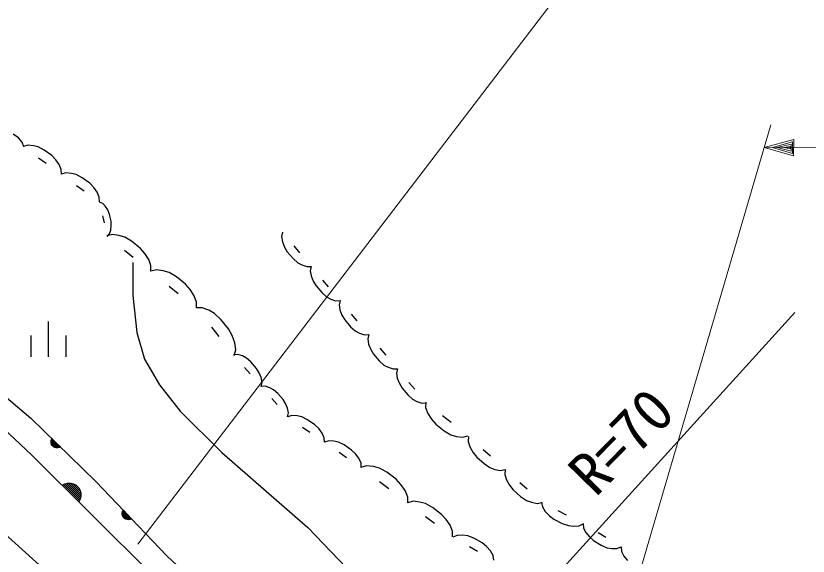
# Model space of a CAD drawing. Units: millimetres, scale not verified. Extents: x 40000 to 680000, y 20000 to 380000.
# Drawn here: x 153498 to 187248, y 292402 to 315426 of the extents above; entities that cross this region are included whole.
import ezdxf
from ezdxf.enums import TextEntityAlignment as Align

# ---------------------------------------------------------------- set-up
doc = ezdxf.new("R2010")
doc.units = ezdxf.units.MM
doc.header["$LTSCALE"] = 1000
doc.linetypes.add('CHAIN', pattern=[18.5, 12, -1.5, 3.5, -1.5])
for name, color, linetype, lineweight in [('M-BGD', 7, 'Continuous', 25), ('M-BMK', 2, 'CHAIN', 13), ('M-STR-HTXT', 7, 'Continuous', 13)]:
    doc.layers.add(name, color=color, linetype=linetype, lineweight=lineweight)
doc.styles.add('ＭＳ ゴシック', font='')
doc.styles.get('ＭＳ ゴシック').set_extended_font_data('MS Gothic')

msp = doc.modelspace()

# ---------------------------------------------------------------- linework, layer by layer
at = {"layer": 'M-BGD'}
for p, q in [((153606, 310228), (153391, 310383)), ((153769, 310045), (153606, 310228)), ((153840, 309847), (153769, 310045)), ((154015, 309911), (153823, 309852)), ((154247, 309890), (154015, 309911)), ((154456, 309837), (154247, 309890)), ((154705, 309704), (154456, 309837)), ((155028, 309468), (154705, 309704)), ((154470, 309381), (154793, 309145)), ((155199, 309294), (155028, 309468)), ((155346, 309088), (155199, 309294)), ((155436, 308874), (155346, 309088)), ((155439, 308674), (155436, 308874)), ((155630, 308732), (155439, 308674)), ((155863, 308711), (155630, 308732)), ((156071, 308658), (155863, 308711)), ((156321, 308525), (156071, 308658)), ((156644, 308290), (156321, 308525)), ((156085, 308202), (156408, 307966)), ((156814, 308116), (156644, 308290)), ((156961, 307910), (156814, 308116)), ((157052, 307695), (156961, 307910)), ((157055, 307495), (157052, 307695)), ((157204, 307423), (157068, 307485)), ((157324, 307296), (157204, 307423)), ((157415, 307162), (157324, 307296)), ((157489, 306963), (157415, 307162)), ((157196, 306899), (157260, 306606)), ((157553, 306670), (157489, 306963)), ((157542, 306299), (157562, 306488)), ((157562, 306488), (157553, 306670)), ((157614, 306110), (157381, 306051)), ((157388, 306020), (157486, 306133)), ((157486, 306133), (157542, 306299)), ((157891, 306071), (157614, 306110)), ((164862, 306202), (164819, 306017)), ((158138, 305995), (157891, 306071)), ((158429, 305820), (158138, 305995)), ((158802, 305518), (158429, 305820)), ((164819, 306017), (164854, 305798)), ((164854, 305798), (164943, 305575)), ((158127, 305447), (158500, 305145)), ((158996, 305300), (158802, 305518)), ((164943, 305575), (165061, 305376)), ((165596, 305330), (165351, 305621)), ((159159, 305044), (158996, 305300)), ((165061, 305376), (165305, 305085)), ((158475, 304909), (158477, 303512)), ((159255, 304781), (159159, 305044)), ((159246, 304541), (159255, 304781)), ((165305, 305085), (165506, 304906)), ((165506, 304906), (165686, 304810)), ((165686, 304810), (165896, 304738)), ((159488, 304602), (159246, 304541)), ((159777, 304562), (159488, 304602)), ((160034, 304482), (159777, 304562)), ((160338, 304301), (160034, 304482)), ((165896, 304738), (166085, 304748)), ((166085, 304748), (166042, 304563)), ((166042, 304563), (166078, 304345)), ((160726, 303986), (160338, 304301)), ((166078, 304345), (166166, 304121)), ((166166, 304121), (166284, 303922)), ((166819, 303876), (166575, 304167)), ((160023, 303912), (160412, 303598)), ((160928, 303759), (160726, 303986)), ((161098, 303492), (160928, 303759)), ((166284, 303922), (166529, 303632)), ((158477, 303512), (158657, 301936)), ((161198, 303218), (161098, 303492)), ((166529, 303632), (166729, 303453)), ((166729, 303453), (166910, 303356)), ((161189, 302968), (161198, 303218)), ((166910, 303356), (167119, 303284)), ((167119, 303284), (167309, 303295)), ((167309, 303295), (167266, 303110)), ((167266, 303110), (167301, 302891)), ((161438, 302985), (161178, 302977)), ((161722, 302879), (161438, 302985)), ((161966, 302741), (161722, 302879)), ((162233, 302489), (161966, 302741)), ((166835, 280930), (186686, 302789)), ((167301, 302891), (167390, 302668)), ((154880, 302401), (154881, 300901)), ((162558, 302082), (162233, 302489)), ((167390, 302668), (167507, 302469)), ((167507, 302469), (167752, 302178)), ((168043, 302423), (167798, 302714)), ((161827, 302164), (162151, 301758)), ((162712, 301806), (162558, 302082)), ((167752, 302178), (167953, 301999)), ((154130, 301800), (154131, 300900)), ((155630, 301801), (155631, 300901)), ((158657, 301936), (158978, 300798)), ((162825, 301497), (162712, 301806)), ((167953, 301999), (168133, 301903)), ((168133, 301903), (168343, 301831)), ((168343, 301831), (168532, 301841)), ((168532, 301841), (168489, 301656)), ((150360, 301462), (154136, 298284)), ((162865, 301197), (162825, 301497)), ((168489, 301656), (168524, 301438)), ((168524, 301438), (168613, 301214)), ((162800, 300945), (162865, 301197)), ((168613, 301214), (168731, 301015)), ((169266, 300969), (169022, 301260)), ((158978, 300798), (159617, 299701)), ((162949, 300996), (162770, 300983)), ((163149, 300931), (162949, 300996)), ((163322, 300843), (163149, 300931)), ((163514, 300677), (163322, 300843)), ((168731, 301015), (168976, 300725)), ((168976, 300725), (169176, 300546)), ((163243, 300440), (163480, 300169)), ((163751, 300405), (163514, 300677)), ((163866, 300219), (163751, 300405)), ((169176, 300546), (169356, 300449)), ((169356, 300449), (169566, 300377)), ((169566, 300377), (169756, 300388)), ((169756, 300388), (169713, 300203)), ((163954, 300009), (163866, 300219)), ((169713, 300203), (169748, 299984)), ((159617, 299701), (160498, 298587)), ((163953, 299626), (163990, 299802)), ((163990, 299802), (163954, 300009)), ((169748, 299984), (169837, 299761)), ((169837, 299761), (169954, 299562)), ((170490, 299516), (170245, 299807)), ((164122, 299639), (163953, 299626)), ((164311, 299578), (164122, 299639)), ((164474, 299494), (164311, 299578)), ((164656, 299337), (164474, 299494)), ((169954, 299562), (170199, 299271)), ((164400, 299114), (164623, 298858)), ((164879, 299081), (164656, 299337)), ((164988, 298905), (164879, 299081)), ((170199, 299271), (170399, 299092)), ((170399, 299092), (170580, 298996)), ((154181, 296703), (151885, 298858)), ((165071, 298706), (164988, 298905)), ((165106, 298511), (165071, 298706)), ((170580, 298996), (170789, 298924)), ((170789, 298924), (170979, 298934)), ((170957, 298960), (170950, 298730)), ((170950, 298730), (171044, 298479)), ((160498, 298587), (162275, 296812)), ((165070, 298345), (165106, 298511)), ((165259, 298395), (165079, 298335)), ((165481, 298381), (165259, 298395)), ((165680, 298336), (165481, 298381)), ((171044, 298479), (171202, 298235)), ((172036, 298099), (171676, 298386)), ((154136, 298284), (156905, 295588)), ((165921, 298216), (165680, 298336)), ((166234, 298001), (165921, 298216)), ((171202, 298235), (171389, 298027)), ((171389, 298027), (171748, 297740)), ((165705, 297903), (166018, 297688)), ((166400, 297840), (166234, 298001)), ((166545, 297648), (166400, 297840)), ((171748, 297740), (172029, 297575)), ((154996, 297293), (155009, 297350)), ((155009, 297350), (155037, 297407)), ((155353, 297043), (155023, 297364)), ((155037, 297407), (155395, 297058)), ((166636, 297447), (166545, 297648)), ((166644, 297257), (166636, 297447)), ((172029, 297575), (172266, 297503)), ((172266, 297503), (172532, 297467)), ((172532, 297467), (172754, 297525)), ((172785, 297500), (172767, 297291)), ((154997, 297222), (154996, 297293)), ((155012, 297166), (154997, 297222)), ((155261, 297021), (155003, 297272)), ((155004, 297215), (155205, 297020)), ((155010, 297322), (155311, 297029)), ((155041, 297110), (155012, 297166)), ((155141, 297040), (155026, 297152)), ((155098, 297054), (155041, 297110)), ((155155, 297027), (155098, 297054)), ((155212, 297013), (155155, 297027)), ((155282, 297014), (155212, 297013)), ((155339, 297029), (155282, 297014)), ((155395, 297058), (155339, 297029)), ((166824, 297317), (166644, 297257)), ((167045, 297303), (166824, 297317)), ((167245, 297258), (167045, 297303)), ((167485, 297139), (167245, 297258)), ((167798, 296923), (167485, 297139)), ((172767, 297291), (172838, 297057)), ((172838, 297057), (172969, 296826)), ((160764, 290166), (154181, 296703)), ((162275, 296812), (165929, 293622)), ((167270, 296826), (167583, 296610)), ((167964, 296762), (167798, 296923)), ((168109, 296571), (167964, 296762)), ((172969, 296826), (173129, 296626)), ((173722, 296657), (173410, 296938)), ((168201, 296369), (168109, 296571)), ((168209, 296179), (168201, 296369)), ((173129, 296626), (173441, 296345)), ((173441, 296345), (173687, 296180)), ((168439, 296254), (168199, 296186)), ((168729, 296222), (168439, 296254)), ((168989, 296150), (168729, 296222)), ((169297, 295978), (168989, 296150)), ((173687, 296180), (173899, 296101)), ((173899, 296101), (174140, 296055)), ((174140, 296055), (174346, 296095)), ((174346, 296095), (174327, 295886)), ((169695, 295676), (169297, 295978)), ((169904, 295454), (169695, 295676)), ((174327, 295886), (174399, 295652)), ((174399, 295652), (174530, 295421)), ((155472, 295421), (155584, 295478)), ((156181, 294716), (155472, 295421)), ((156195, 294787), (155542, 295435)), ((155584, 295478), (155697, 295507)), ((155599, 295464), (156223, 294844)), ((156251, 294901), (155655, 295492)), ((155697, 295507), (155839, 295507)), ((155740, 295493), (156251, 294985)), ((156251, 295070), (155825, 295493)), ((155839, 295507), (155952, 295479)), ((155938, 295465), (156222, 295183)), ((155952, 295479), (156065, 295423)), ((156065, 295423), (156179, 295310)), ((156179, 295310), (156236, 295197)), ((156905, 295588), (159932, 292410)), ((168995, 295580), (169393, 295278)), ((170082, 295193), (169904, 295454)), ((174530, 295421), (174689, 295221)), ((175282, 295252), (174970, 295533)), ((156236, 295197), (156265, 295084)), ((156265, 295084), (156265, 294943)), ((170190, 294922), (170082, 295193)), ((174689, 295221), (175001, 294940)), ((156237, 294830), (156181, 294716)), ((156265, 294943), (156237, 294830)), ((170189, 294672), (170190, 294922)), ((170420, 294738), (170189, 294672)), ((170698, 294707), (170420, 294738)), ((170947, 294639), (170698, 294707)), ((171243, 294473), (170947, 294639)), ((175001, 294940), (175248, 294774)), ((175248, 294774), (175460, 294696)), ((175460, 294696), (175700, 294649)), ((175700, 294649), (175906, 294690)), ((175893, 294702), (175927, 294504)), ((158033, 294245), (158048, 294301)), ((158048, 294301), (158078, 294357)), ((158380, 293982), (158063, 294315)), ((158078, 294357), (158423, 293995)), ((171625, 294183), (171243, 294473)), ((175927, 294504), (176049, 294306)), ((176049, 294306), (176226, 294125)), ((176960, 294151), (176604, 294335)), ((158031, 294174), (158033, 294245)), ((158044, 294117), (158031, 294174)), ((158038, 294167), (158231, 293964)), ((158288, 293963), (158039, 294223)), ((158071, 294060), (158044, 294117)), ((158047, 294273), (158337, 293968)), ((158168, 293987), (158058, 294103)), ((158126, 294002), (158071, 294060)), ((158182, 293972), (158126, 294002)), ((158238, 293957), (158182, 293972)), ((158309, 293955), (158238, 293957)), ((158365, 293968), (158309, 293955)), ((158423, 293995), (158365, 293968)), ((170953, 294091), (171335, 293801)), ((171826, 293970), (171625, 294183)), ((171997, 293720), (171826, 293970)), ((176226, 294125), (176421, 293979)), ((176421, 293979), (176776, 293796)), ((165929, 293622), (167587, 291908)), ((172101, 293460), (171997, 293720)), ((176776, 293796), (177043, 293703)), ((177043, 293703), (177258, 293682)), ((177258, 293682), (177490, 293697)), ((177490, 293697), (177670, 293784)), ((177660, 293790), (177677, 293600)), ((172099, 293220), (172101, 293460)), ((172302, 293286), (172119, 293205)), ((172535, 293293), (172302, 293286)), ((172748, 293265), (172535, 293293)), ((177677, 293600), (177779, 293404)), ((177779, 293404), (177934, 293219)), ((178631, 293192), (178307, 293391)), ((173012, 293163), (172748, 293265)), ((173361, 292967), (173012, 293163)), ((173551, 292815), (173361, 292967)), ((177934, 293219), (178108, 293068)), ((178108, 293068), (178431, 292868)), ((172816, 292814), (173165, 292618)), ((173721, 292628), (173551, 292815)), ((173837, 292425), (173721, 292628)), ((178431, 292868), (178678, 292761)), ((178678, 292761), (178880, 292726)), ((178880, 292726), (179101, 292724)), ((179101, 292724), (179278, 292793)), ((179278, 292793), (179295, 292604)), ((179295, 292604), (179397, 292408)), ((159932, 292410), (164925, 287768)), ((173863, 292227), (173837, 292425)), ((179397, 292408), (179552, 292223))]:
    msp.add_line(p, q, dxfattribs=at)
at = {"layer": 'M-BMK'}
msp.add_line((149580, 296454), (166835, 280930), dxfattribs=at)
at = {"layer": 'M-STR-HTXT'}
for p, q in [((158693, 292907), (180235, 321090)), ((176280, 278744), (185660, 310782)), ((185379, 309822), (186632, 310160)), ((186632, 310160), (186625, 309460)), ((186625, 309460), (185379, 309822)), ((185379, 309822), (188847, 309787)), ((185729, 309819), (186581, 310060)), ((186576, 309560), (185729, 309819)), ((185929, 309817), (186530, 309961)), ((186527, 309661), (185929, 309817)), ((186229, 309814), (186479, 309861)), ((186479, 309861), (186478, 309761)), ((186530, 309961), (186527, 309661)), ((186581, 310060), (186576, 309560)), ((186478, 309761), (186229, 309814))]:
    msp.add_line(p, q, dxfattribs=at)

# ---------------------------------------------------------------- texts
at = {"layer": 'M-BGD', "style": 'ＭＳ ゴシック'}
msp.add_text('R=70', height=1833, rotation=45.6, dxfattribs=at).set_placement((178581, 294493), align=Align.BOTTOM_LEFT)

doc.saveas('drawing.dxf')
